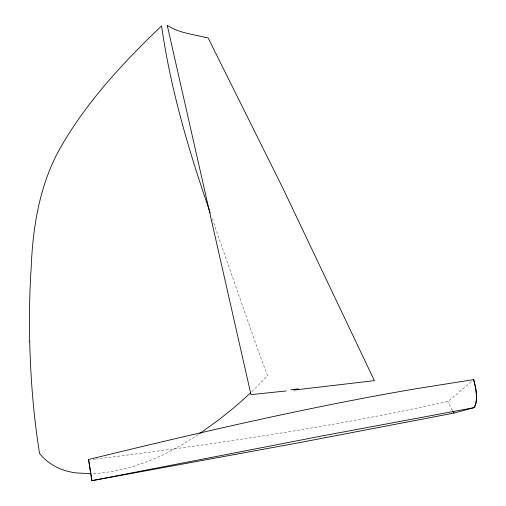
<?xml version="1.0" encoding="UTF-8"?>
<svg xmlns="http://www.w3.org/2000/svg" width="506" height="506" viewBox="0 0 506 506"><rect width="100%" height="100%" fill="white"/><g stroke="black" fill="none" stroke-linecap="round" stroke-linejoin="round"><path stroke-width="0.38" stroke-dasharray="2.53 1.9" d="M95.457 459.119C213.621 444.369 331.632 427.209 447.974 401.492L471.978 381.062M198.346 434.471L182.464 444.508L166.512 453.148A175.544 108.246 -43 0 1 139.694 464.325C124.115 469.498 107.879 473.053 91.441 473.648M93.161 459.404L94.692 459.214M452.332 410.518L447.974 401.492M251.849 391.543A354.232 319.412 -58.2 0 0 267.566 375.566L257.529 348.786L214.247 224.746A148.669 9.159 72.4 0 1 211.875 217.839"/><path stroke-width="0.76" d="M452.725 411.157L454.027 413.073L474.362 407.589L476.089 402.567L476.538 396.438L475.748 388.76L473.692 379.608L418.31 388.374A497.088 73.383 -13.1 0 0 371.765 396.628C276.719 414.503 182.502 436.533 88.575 459.511L91.883 480.7L299.628 442.598L453.939 413.086M199.642 433.591L218.535 420.037L232.811 408.614A354.232 319.412 -58.2 0 0 250.767 392.574M293.809 390.094L374.396 380.645L283.031 188.485L208.105 37.906A161.028 87.355 -3.4 0 1 205.284 37.355M286.149 390.955L250.989 394.642L167.227 25.3C178.498 32.801 192.413 34.199 205.284 37.355M90.7 473.679L76.185 472.933A133.514 74.015 -37.2 0 1 63.25 469.935C54.034 466.798 45.685 461.124 39.582 453.515C33.56 416.381 30.638 378.798 29.696 341.208M473.692 379.608C475.855 388.595 478.587 398.779 474.362 407.589L322.05 435.938L91.94 480.637L88.575 459.511M298.502 388.905A435.198 25.401 -8.4 0 1 290.969 389.759M29.671 341.208A913.191 573.45 58.1 0 1 31.106 269.002C32.789 225.075 40.259 180.281 63.629 142.256C89.707 98.48 124.887 60.935 161.578 25.907C170.13 86.159 187.011 144.76 206.612 202.242A148.669 9.159 72.4 0 0 210.205 212.937"/></g></svg>
